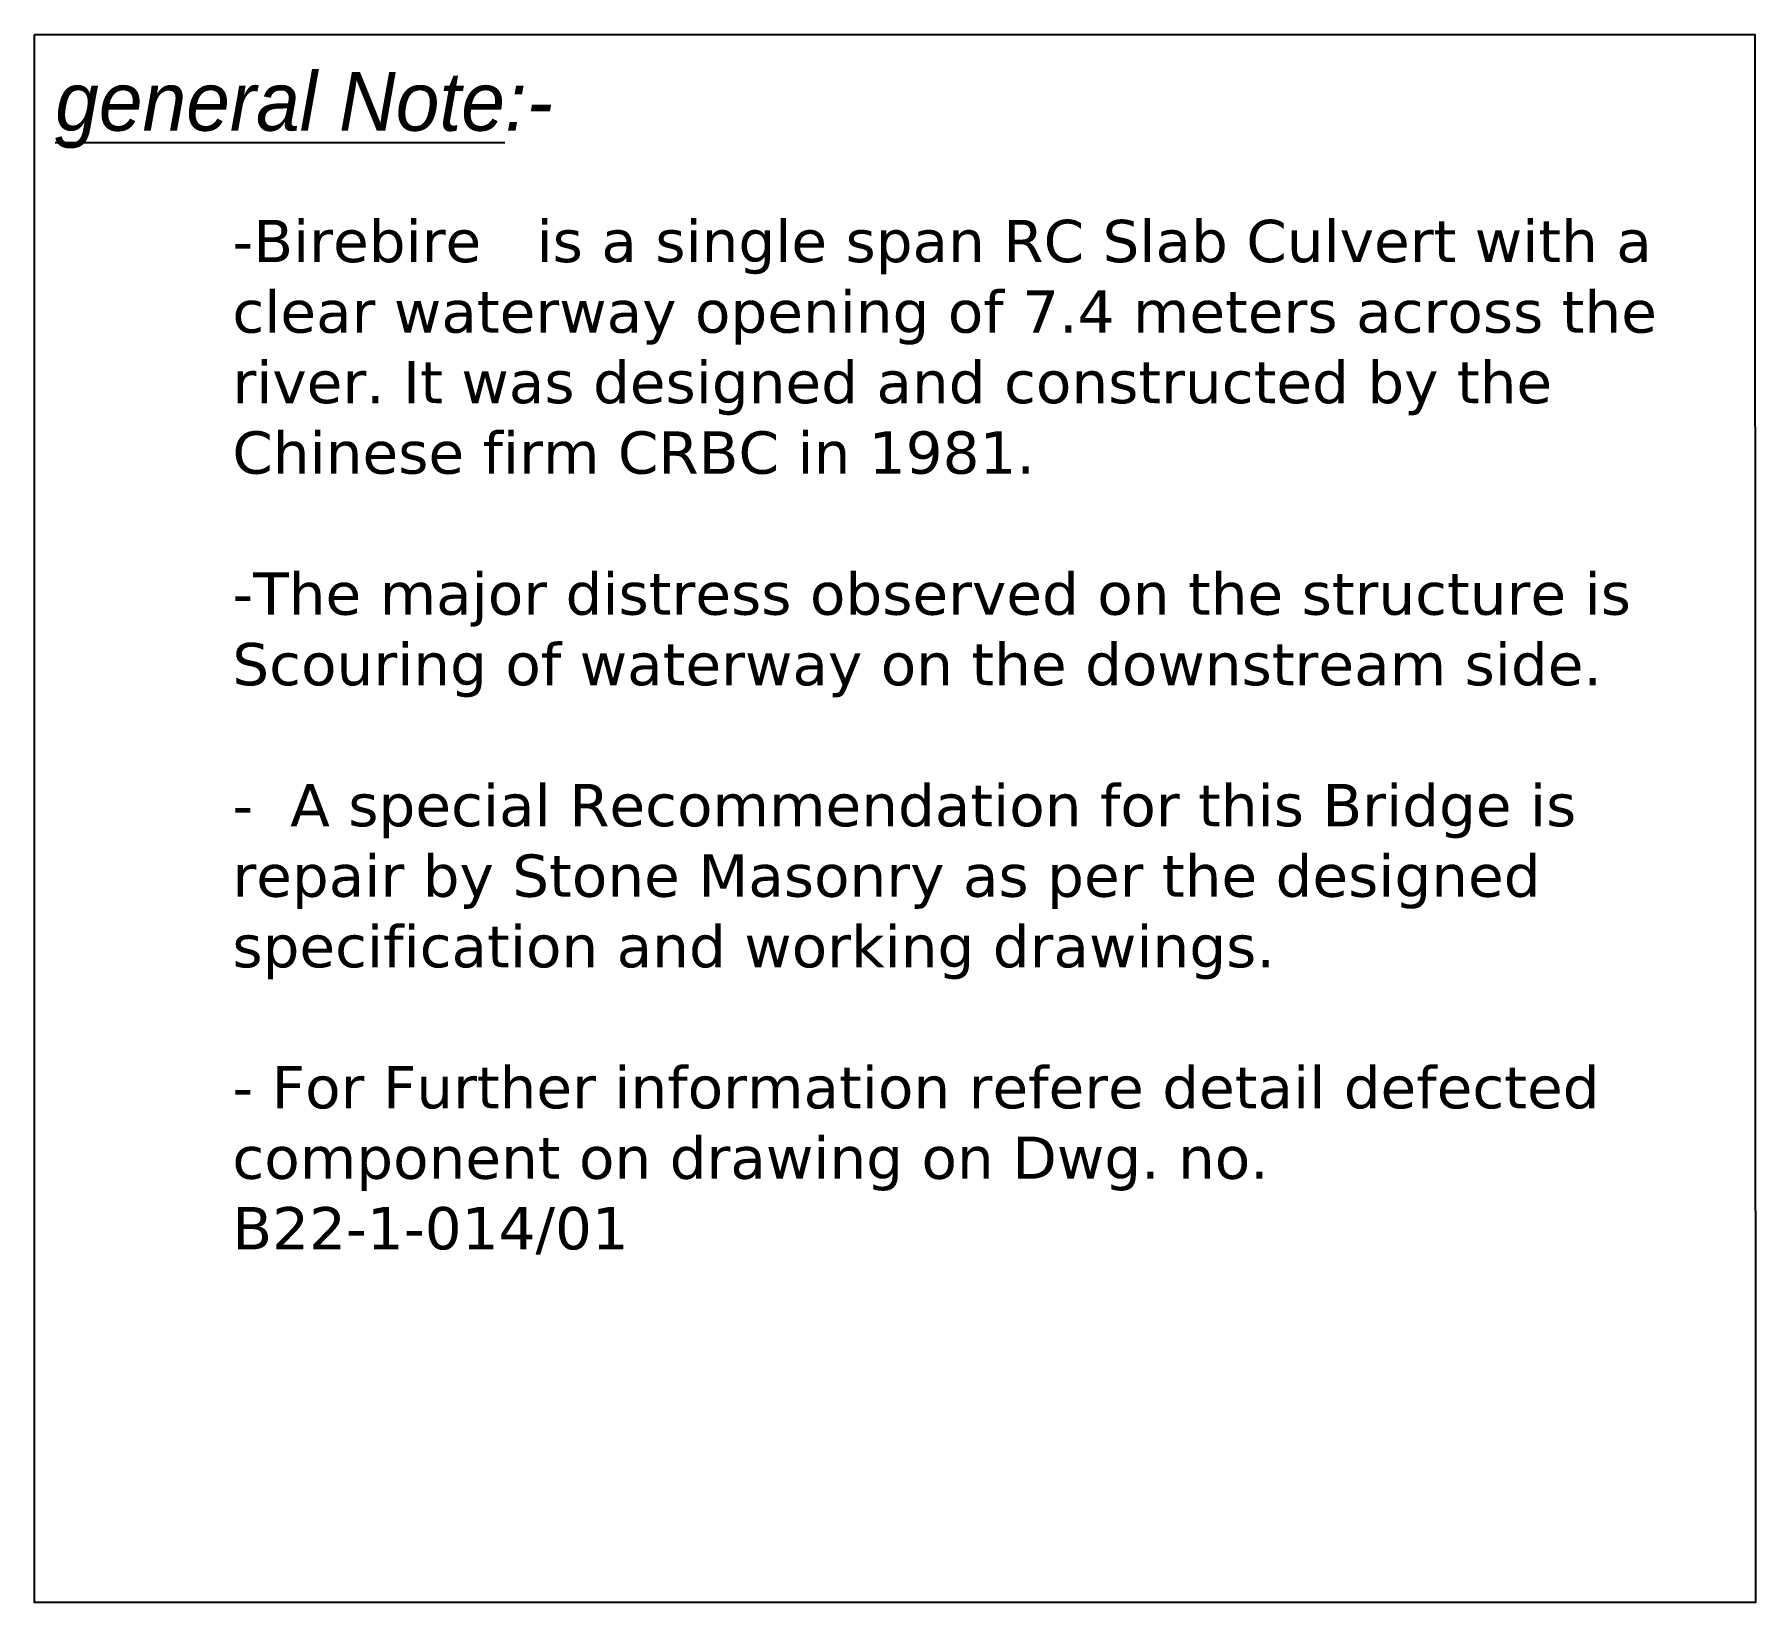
# Model space of a CAD drawing. Header units: inches. Extents: x 47 to 196, y 4 to 73.
# Drawn here: x 116.56 to 123.88, y 31.81 to 38.48 of the extents above; entities that cross this region are included whole.
import ezdxf

# ---------------------------------------------------------------- set-up
doc = ezdxf.new("R2010")
doc.units = ezdxf.units.IN
doc.header["$MEASUREMENT"] = 0
for name, color, linetype in [('Hatch', 8, 'Continuous'), ('TEXT2', 7, 'Continuous'), ('TEXTS', 7, 'Continuous')]:
    doc.layers.add(name, color=color, linetype=linetype)
doc.styles.add('BETTY', font='verdana.TTF', dxfattribs={"height": 0.18})
doc.styles.add('ROMANT', font='romant.shx')

msp = doc.modelspace()

# ---------------------------------------------------------------- linework, layer by layer
at = {"layer": 'Hatch', "color": 1}
msp.add_lwpolyline([(116.555, 38.483), (123.878, 38.483), (123.8808, 31.81), (116.555, 31.8102)], close=True, dxfattribs=at)

# ---------------------------------------------------------------- texts
at = {"layer": 'TEXT2', "insert": (117.3975, 37.694), "char_height": 0.18, "width": 6.066111, "attachment_point": 1, "style": 'BETTY'}
msp.add_mtext('-Birebire   is a single span RC Slab Culvert with a clear waterway opening of 7.4 meters across the river. It was designed and constructed by the Chinese firm CRBC in 1981. \\P\\P-The major distress observed on the structure is Scouring of waterway on the downstream side.\\P\\P-  A special Recommendation for this Bridge is repair by Stone Masonry as per the designed specification and working drawings.\\P\\P- For Further information refere detail defected component on drawing on Dwg. no. B22-1-014/01', dxfattribs=at)
at = {"layer": 'TEXTS', "insert": (116.6433, 38.3231), "char_height": 0.25, "width": 7.903206, "attachment_point": 1, "style": 'ROMANT'}
msp.add_mtext('{\\fAlgerian|b0|i1|c0|p82;\\Lgeneral Note\\l:-}', dxfattribs=at)

doc.saveas('drawing.dxf')
